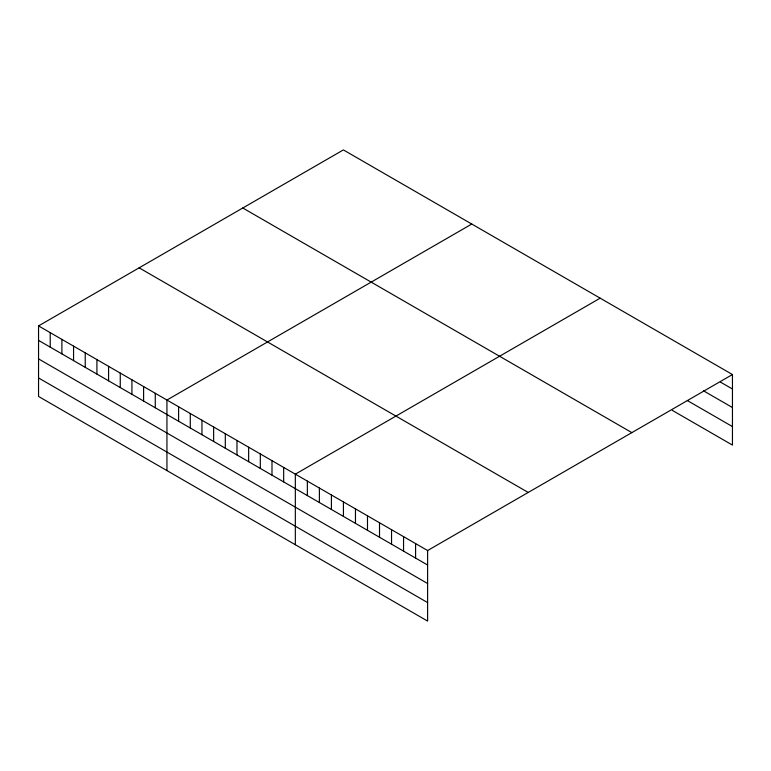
<?xml version="1.0" encoding="UTF-8"?>
<svg xmlns="http://www.w3.org/2000/svg" width="771" height="771" viewBox="0 0 771 771"><rect width="100%" height="100%" fill="white"/><g stroke="black" fill="none" stroke-linecap="round" stroke-linejoin="round"><path stroke-width="1.16" d="M38.55 325.911L427.616 550.533L427.616 621.089L38.55 396.458L38.55 325.911L343.384 149.911L732.45 374.542L732.45 445.089L672.322 410.374M471.775 224.043L166.941 400.033L166.941 470.589M600.166 298.165L295.332 474.165L295.332 544.712M427.616 550.533L732.45 374.542M720.422 382.079L732.45 389.018M703.383 390.743L732.45 407.522M687.356 400.554L732.45 426.585M242.788 207.997L631.854 432.618M139.146 267.836L528.212 492.457M38.55 340.387L427.616 565.018M38.55 358.891L427.616 583.522M38.55 377.954L427.616 602.585M415.588 543.594L415.588 558.069M403.561 536.645L403.561 551.13M391.543 529.706L391.543 544.181M379.515 522.767L379.515 537.242M367.488 515.818L367.488 530.303M355.46 508.879L355.46 523.355M343.432 501.931L343.432 516.416M331.414 494.992L331.414 509.467M319.387 488.053L319.387 502.528M307.359 481.104L307.359 495.589M283.661 467.428L283.661 481.904M271.99 460.682L271.99 475.167M260.319 453.946L260.319 468.431M248.648 447.209L248.648 461.684M236.976 440.472L236.976 454.948M225.305 433.726L225.305 448.211M213.634 426.989L213.634 441.475M201.954 420.253L201.954 434.728M190.283 413.516L190.283 427.992M178.612 406.78L178.612 421.255M155.27 393.297L155.27 407.782M143.599 386.56L143.599 401.036M131.928 379.824L131.928 394.299M120.257 373.077L120.257 387.562M108.586 366.341L108.586 380.826M96.915 359.604L96.915 374.08M85.234 352.867L85.234 367.343M73.563 346.131L73.563 360.606M61.892 339.385L61.892 353.87M50.221 332.648L50.221 347.133"/></g></svg>
